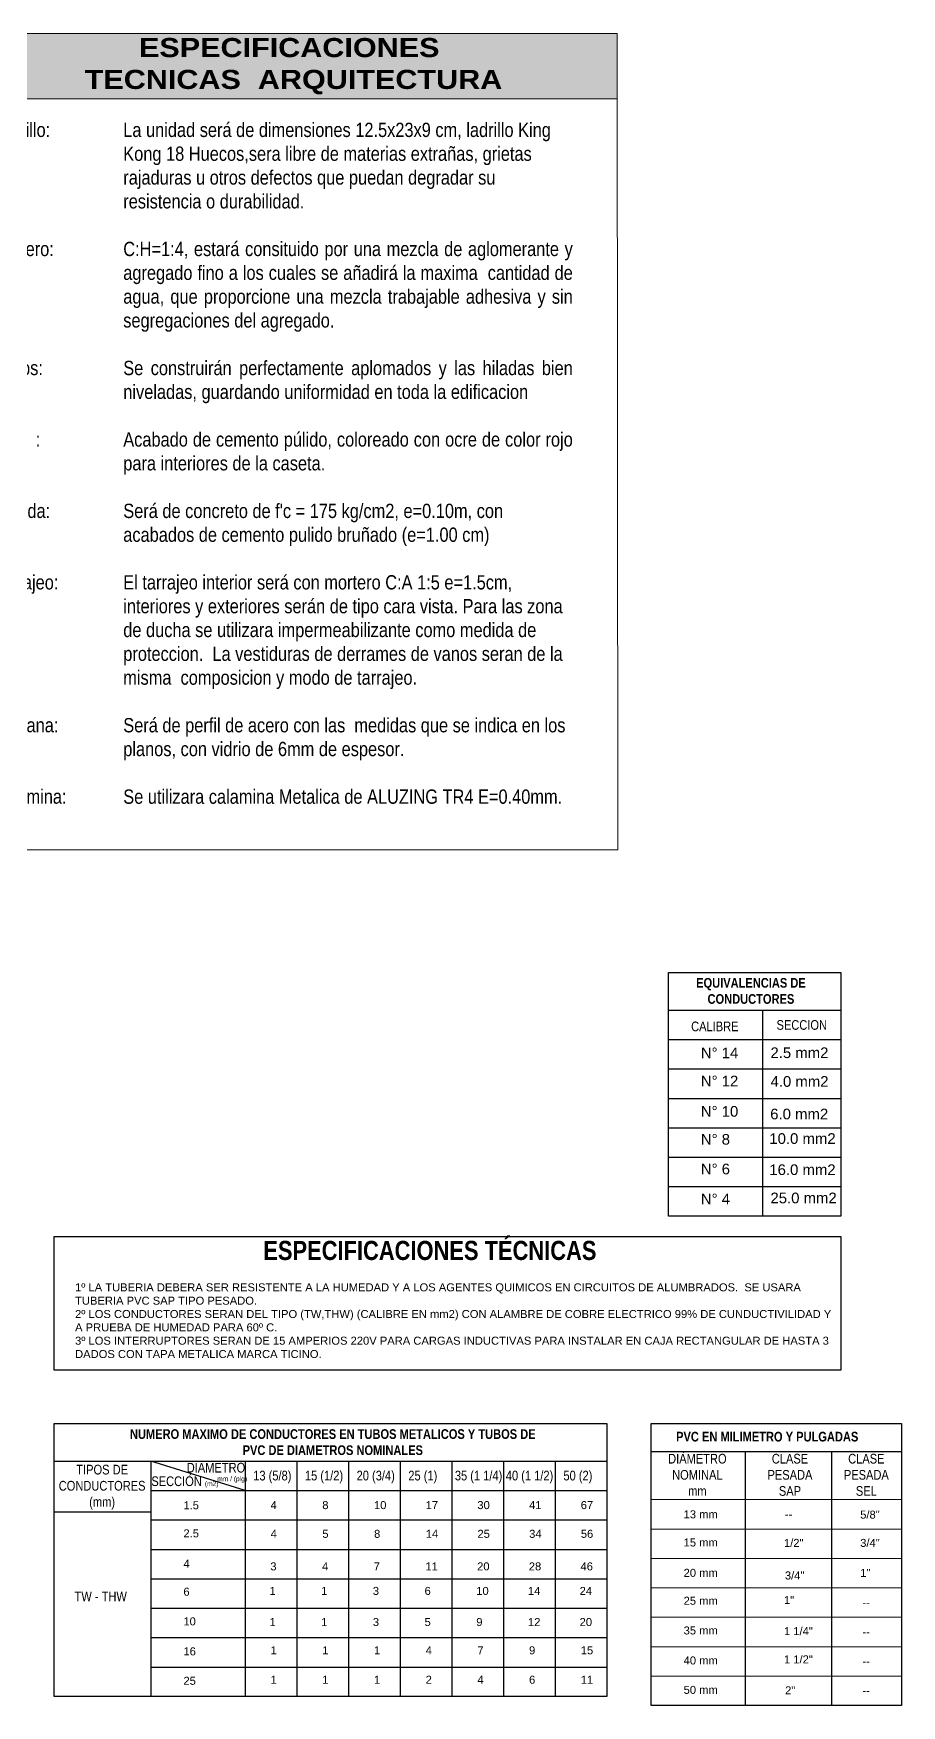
# Model space of a CAD drawing. Header units: metres. Extents: x 570.8 to 588.7, y 825.5 to 834.1.
# Drawn here: x 585.48 to 588.74, y 827.78 to 834.05 of the extents above; entities that cross this region are included whole.
import ezdxf

# ---------------------------------------------------------------- set-up
doc = ezdxf.new("R2010")
doc.units = ezdxf.units.M
doc.layers.add('-Textos', color=7, linetype='Continuous', lineweight=20)
doc.layers.add('TEXTO', color=7, linetype='Continuous', lineweight=20)
doc.layers.add('FIC-2ES_TEXTO', color=7, linetype='Continuous')
doc.styles.add('-Arial Narrow', font='ARIALN.TTF')
doc.styles.get("Standard").update_dxf_attribs({"font": 'arial.ttf'})

msp = doc.modelspace()

# ---------------------------------------------------------------- hatches: boundary and pattern name
at = {"layer": '-Textos'}
h = msp.add_hatch(color=144, dxfattribs=at)
h.dxf.hatch_style = 1
h.paths.add_polyline_path([(585.2432, 834.0503), (585.2432, 833.805), (587.6711, 833.8052), (587.6711, 834.0506)])

# ---------------------------------------------------------------- linework, layer by layer
at = {"layer": '-Textos', "lineweight": 13}
msp.add_line((587.6711, 833.8051), (585.2432, 833.8051), dxfattribs=at)
msp.add_lwpolyline([(585.2454, 830.9892), (587.6733, 830.9892), (587.6711, 834.0503), (585.2432, 834.0503)], close=True, dxfattribs=at)
at = {"layer": 'FIC-2ES_TEXTO'}
for p, q in [((587.8627, 830.3884), (588.5096, 830.3884)), ((588.2154, 830.3884), (588.2154, 829.6163)), ((587.8627, 830.2781), (588.5096, 830.2781)), ((587.8627, 830.1678), (588.5096, 830.1678)), ((587.8627, 830.0575), (588.5096, 830.0575)), ((587.8627, 829.9472), (588.5096, 829.9472)), ((587.8627, 829.8369), (588.5096, 829.8369)), ((587.8627, 829.7266), (588.5096, 829.7266)), ((585.5605, 828.6972), (587.6324, 828.6972)), ((586.2757, 828.6972), (586.2757, 827.8148)), ((586.4695, 828.6972), (586.4695, 827.8148)), ((586.6633, 828.6972), (586.6633, 827.8148)), ((586.8571, 828.6972), (586.8571, 827.8148)), ((587.0509, 828.6972), (587.0509, 827.8148)), ((587.2447, 828.6972), (587.2447, 827.8148)), ((587.4385, 828.6972), (587.4385, 827.8148)), ((587.7981, 828.7339), (588.7368, 828.7339)), ((588.1509, 828.7339), (588.1509, 827.7807)), ((588.4743, 828.7339), (588.4743, 827.7807)), ((585.9229, 828.5869), (587.6324, 828.5869)), ((585.9229, 828.4766), (587.6324, 828.4766)), ((585.9229, 828.3663), (587.6324, 828.3663)), ((585.9229, 828.256), (587.6324, 828.256)), ((585.9229, 828.1457), (587.6324, 828.1457)), ((585.9229, 828.0354), (587.6324, 828.0354)), ((585.9229, 827.9251), (587.6324, 827.9251))]:
    msp.add_line(p, q, dxfattribs=at)
for points in [[(587.8627, 829.6163), (587.8627, 830.5294), (588.5096, 830.5294), (588.5096, 829.6163)], [(585.5605, 829.5401), (588.5093, 829.5401), (588.5093, 829.0378), (585.5605, 829.0378)], [(585.5605, 827.8148), (585.5605, 828.8381), (587.6324, 828.8381), (587.6324, 827.8148)], [(587.7981, 827.7807), (587.7981, 828.8381), (588.7368, 828.8381), (588.7368, 827.7807)]]:
    msp.add_lwpolyline(points, close=True, dxfattribs=at)
for points in [[(586.2757, 828.5869), (585.9229, 828.6972), (585.9229, 827.8148)], [(585.5605, 828.5069), (585.9229, 828.5069)]]:
    msp.add_lwpolyline(points, dxfattribs=at)
at = {"layer": 'TEXTO'}
for p, q in [((587.7981, 828.5529), (588.7368, 828.5529)), ((587.7981, 828.4426), (588.7368, 828.4426)), ((587.7981, 828.3323), (588.7368, 828.3323)), ((587.7981, 828.2219), (588.7368, 828.2219)), ((587.7981, 828.1116), (588.7368, 828.1116)), ((587.7981, 828.0013), (588.7368, 828.0013)), ((587.7981, 827.891), (588.7368, 827.891))]:
    msp.add_line(p, q, dxfattribs=at)

# ---------------------------------------------------------------- texts
at = {"layer": '-Textos', "style": '-Arial Narrow'}
for s, p in [('CALIBRE', (587.9479, 830.3092)), ('SECCION', (588.2681, 830.3147)), ('13 (5/8)', (586.3062, 828.625)), ('15 (1/2)', (586.5, 828.625)), ('20 (3/4)', (586.6938, 828.625)), ('25 (1)', (586.8877, 828.625)), ('35 (1 1/4)', (587.0621, 828.625)), ('40 (1 1/2)', (587.2532, 828.625)), ('50 (2)', (587.4691, 828.625)), ('TW - THW', (585.6364, 828.1718))]:
    msp.add_text(s, height=0.03626, dxfattribs=at).set_placement(p)
for s, insert, char_height, width, attachment_point in [('{\\fArial Black|b0|i0|c0|p34;ESPECIFICACIONES  TECNICAS  ARQUITECTURA}', (586.4571, 833.9277), 0.071642, 1.565592, 5), ('\\pxl1;\\PLadrillo:\\P\\P\\P\\P\\PMortero:\\P\\P\\P\\P\\PMuros:\\P\\P\\PPiso^I:\\P\\P\\PVereda:\\P\\P\\PTarrajeo:\\P\\P\\P\\P\\P\\PVentana:\\P\\P\\PCalamina:\\P\\P\\P\\P\\P\\P\\P\\P\\P\\P\\P\\P ', (585.2766, 833.8051), 0.05356, 0.408618, 1), ("\\pxl1;\\PLa unidad será de dimensiones 12.5x23x9 cm, ladrillo King Kong 18 Huecos,sera libre de materias extrañas, grietas rajaduras u otros defectos que puedan degradar su resistencia o durabilidad.\\P\\P\\pqj;C:H=1:4, estará consituido por una mezcla de aglomerante y agregado fino a los cuales se añadirá la maxima  cantidad de agua, que proporcione una mezcla trabajable adhesiva y sin segregaciones del agregado.\\P\\pq*;\\P\\pqj;Se construirán perfectamente aplomados y las hiladas bien niveladas, guardando uniformidad en toda la edificacion\\P\\pq*;\\P\\pqj;Acabado de cemento púlido, coloreado con ocre de color rojo para interiores de la caseta.\\P\\pq*;\\PSerá de concreto de f'c = 175 kg/cm2, e=0.10m, con acabados de cemento pulido bruñado (e=1.00 cm)\\P\\PEl tarrajeo interior será con mortero C:A 1:5 e=1.5cm, interiores y exteriores serán de tipo cara vista. Para las zona de ducha se utilizara impermeabilizante como medida de proteccion.  La vestiduras de derrames de vanos seran de la misma  composicion y modo de tarrajeo.\\P\\PSerá de perfil de acero con las  medidas que se indica en los planos, con vidrio de 6mm de espesor.  \\P\\PSe utilizara calamina Metalica de ALUZING TR4 E=0.40mm. ", (585.7654, 833.8051), 0.0535639, 1.73361, 1), ('\\pxqc;{\\fArial Narrow|b1|i0|c0|p34;EQUIVALENCIAS DE \\PCONDUCTORES }', (588.1721, 830.4602), 0.036265, 1.581471, 5), ('{\\fArial Narrow|b1|i0|c0|p34;ESPECIFICACIONES TÉCNICAS }', (586.9684, 829.4868), 0.071642, 1.565592, 5), ('\\pxqc;{\\fArial Narrow|b1|i0|c0|p34;NUMERO MAXIMO DE CONDUCTORES EN TUBOS METALICOS Y TUBOS DE PVC DE DIAMETROS NOMINALES}', (586.6044, 828.7683), 0.0362648, 1.581471, 5), ('\\pxqc;{\\fArial Narrow|b1|i0|c0|p34;PVC EN MILIMETRO Y PULGADAS}', (588.2331, 828.7888), 0.036265, 1.581471, 5), ('\\pxqc;TIPOS DE \\PCONDUCTORES \\P(mm)', (585.7397, 828.5995), 0.036265, 1.581471, 5), ('\\pxqc;DIAMETRO\\P{\\H0.5x;    }', (586.1665, 828.6513), 0.036265, 1.581471, 5), ('\\pxqc;DIÁMETRO \\PNOMINAL \\Pmm', (587.8435, 828.7245), 0.036265, 0.255509, 1), ('\\pxqc;CLASE PESADA\\PSAP', (588.1907, 828.7245), 0.036265, 0.255509, 1), ('\\pxqc;CLASE PESADA\\PSEL', (588.477, 828.7245), 0.036265, 0.255509, 1), ('SECCIÓN {\\H0.5x;(m2)}', (586.0501, 828.6192), 0.036265, 1.581471, 5), ('\\pxqc;{\\H0.5x;          mm / (plg)}', (586.1927, 828.6282), 0.036265, 1.581471, 5)]:
    msp.add_mtext(s, dxfattribs=dict(at, insert=insert, char_height=char_height, width=width, attachment_point=attachment_point))
at = {"layer": 'TEXTO'}
for s, height, p in [('N° 14', 0.04, (587.9843, 830.208)), ('2.5 mm2', 0.04, (588.2453, 830.2086)), ('N° 12', 0.04, (587.9843, 830.1026)), ('4.0 mm2', 0.04, (588.2456, 830.1009)), ('N° 10', 0.04, (587.9843, 829.9887)), ('6.0 mm2', 0.04, (588.2444, 829.9788)), ('N° 8', 0.04, (587.9843, 829.8839)), ('10.0 mm2', 0.04, (588.2411, 829.8868)), ('N° 6', 0.04, (587.9843, 829.7726)), ('16.0 mm2', 0.04, (588.2411, 829.7701)), ('N° 4', 0.04, (587.9843, 829.6602)), ('25.0 mm2', 0.04, (588.2453, 829.6641)), ('1.5', 0.03, (586.0445, 828.5168)), ('4', 0.03, (586.3713, 828.5174)), ('8', 0.03, (586.5651, 828.5174)), ('10', 0.03, (586.7589, 828.5174)), ('17', 0.03, (586.9527, 828.5174)), ('30', 0.03, (587.1465, 828.5174)), ('41', 0.03, (587.3403, 828.5174)), ('67', 0.03, (587.5341, 828.5174)), ('13 mm', 0.03, (587.9197, 828.4827)), ('--', 0.03, (588.2994, 828.4833)), ('5/8"', 0.03, (588.5817, 828.4817)), ('2.5', 0.03, (586.0445, 828.4114)), ('4', 0.03, (586.3715, 828.4097)), ('5', 0.03, (586.5653, 828.4097)), ('8', 0.03, (586.7591, 828.4097)), ('14', 0.03, (586.953, 828.4097)), ('25', 0.03, (587.1468, 828.4097)), ('34', 0.03, (587.3406, 828.4097)), ('56', 0.03, (587.5344, 828.4097)), ('15 mm', 0.03, (587.9197, 828.3773)), ('1/2"', 0.03, (588.296, 828.3756)), ('3/4"', 0.03, (588.5817, 828.3756)), ('4', 0.03, (586.0445, 828.2975)), ('3', 0.03, (586.3703, 828.2876)), ('4', 0.03, (586.5641, 828.2876)), ('7', 0.03, (586.7579, 828.2876)), ('11', 0.03, (586.9517, 828.2876)), ('20', 0.03, (587.1456, 828.2876)), ('28', 0.03, (587.3394, 828.2876)), ('46', 0.03, (587.5332, 828.2876)), ('20 mm', 0.03, (587.9197, 828.2634)), ('3/4"', 0.03, (588.2994, 828.2535)), ('1"', 0.03, (588.5817, 828.2633)), ('6', 0.03, (586.0445, 828.1927)), ('1', 0.03, (586.367, 828.1956)), ('1', 0.03, (586.5608, 828.1956)), ('3', 0.03, (586.7546, 828.1956)), ('6', 0.03, (586.9485, 828.1956)), ('10', 0.03, (587.1423, 828.1956)), ('14', 0.03, (587.3361, 828.1956)), ('24', 0.03, (587.5299, 828.1956)), ('25 mm', 0.03, (587.9197, 828.1587)), ('1"', 0.03, (588.296, 828.1615)), ('--', 0.03, (588.5905, 828.1524)), ('10', 0.03, (586.0445, 828.0814)), ('1', 0.03, (586.367, 828.0789)), ('1', 0.03, (586.5608, 828.0789)), ('3', 0.03, (586.7546, 828.0789)), ('5', 0.03, (586.9485, 828.0789)), ('9', 0.03, (587.1423, 828.0789)), ('12', 0.03, (587.3361, 828.0789)), ('20', 0.03, (587.5299, 828.0789)), ('35 mm', 0.03, (587.9197, 828.0474)), ('1 1/4"', 0.03, (588.296, 828.0449)), ('16', 0.03, (586.0445, 827.969)), ('1', 0.03, (586.3713, 827.9729)), ('1', 0.03, (586.5651, 827.9729)), ('1', 0.03, (586.7589, 827.9729)), ('4', 0.03, (586.9527, 827.9729)), ('7', 0.03, (587.1465, 827.9729)), ('9', 0.03, (587.3403, 827.9729)), ('15', 0.03, (587.5341, 827.9729)), ('--', 0.03, (588.5905, 828.0421)), ('40 mm', 0.03, (587.9197, 827.9349)), ('1 1/2"', 0.03, (588.296, 827.9389)), ('--', 0.03, (588.5905, 827.9318)), ('25', 0.03, (586.0445, 827.8587)), ('1', 0.03, (586.3713, 827.8626)), ('1', 0.03, (586.5651, 827.8626)), ('1', 0.03, (586.7589, 827.8626)), ('2', 0.03, (586.9527, 827.8626)), ('4', 0.03, (587.1465, 827.8626)), ('6', 0.03, (587.3403, 827.8626)), ('11', 0.03, (587.5341, 827.8626)), ('50 mm', 0.03, (587.9197, 827.8246)), ('2"', 0.03, (588.3002, 827.8227)), ('--', 0.03, (588.5905, 827.8215))]:
    msp.add_text(s, height=height, dxfattribs=at).set_placement(p)
at = {"layer": 'TEXTO', "insert": (585.6383, 829.3639), "char_height": 0.03, "attachment_point": 1}
msp.add_mtext_dynamic_manual_height_columns('{\\C7;1º LA TUBERIA DEBERA SER RESISTENTE A LA HUMEDAD Y A LOS AGENTES QUIMICOS EN CIRCUITOS DE ALUMBRADOS.  SE USARA TUBERIA PVC SAP TIPO PESADO.  \\P2º LOS CONDUCTORES SERAN DEL TIPO (TW,THW) (CALIBRE EN mm2) CON ALAMBRE DE COBRE ELECTRICO 99% DE CUNDUCTIVILIDAD Y A PRUEBA DE HUMEDAD PARA 60º C.  \\P3º LOS INTERRUPTORES SERAN DE 15 AMPERIOS 220V PARA CARGAS INDUCTIVAS PARA INSTALAR EN CAJA RECTANGULAR DE HASTA 3  DADOS CON TAPA METALICA MARCA TICINO.}', width=2.864712, gutter_width=0, heights=[0.6123], dxfattribs=at)

doc.saveas('drawing.dxf')
